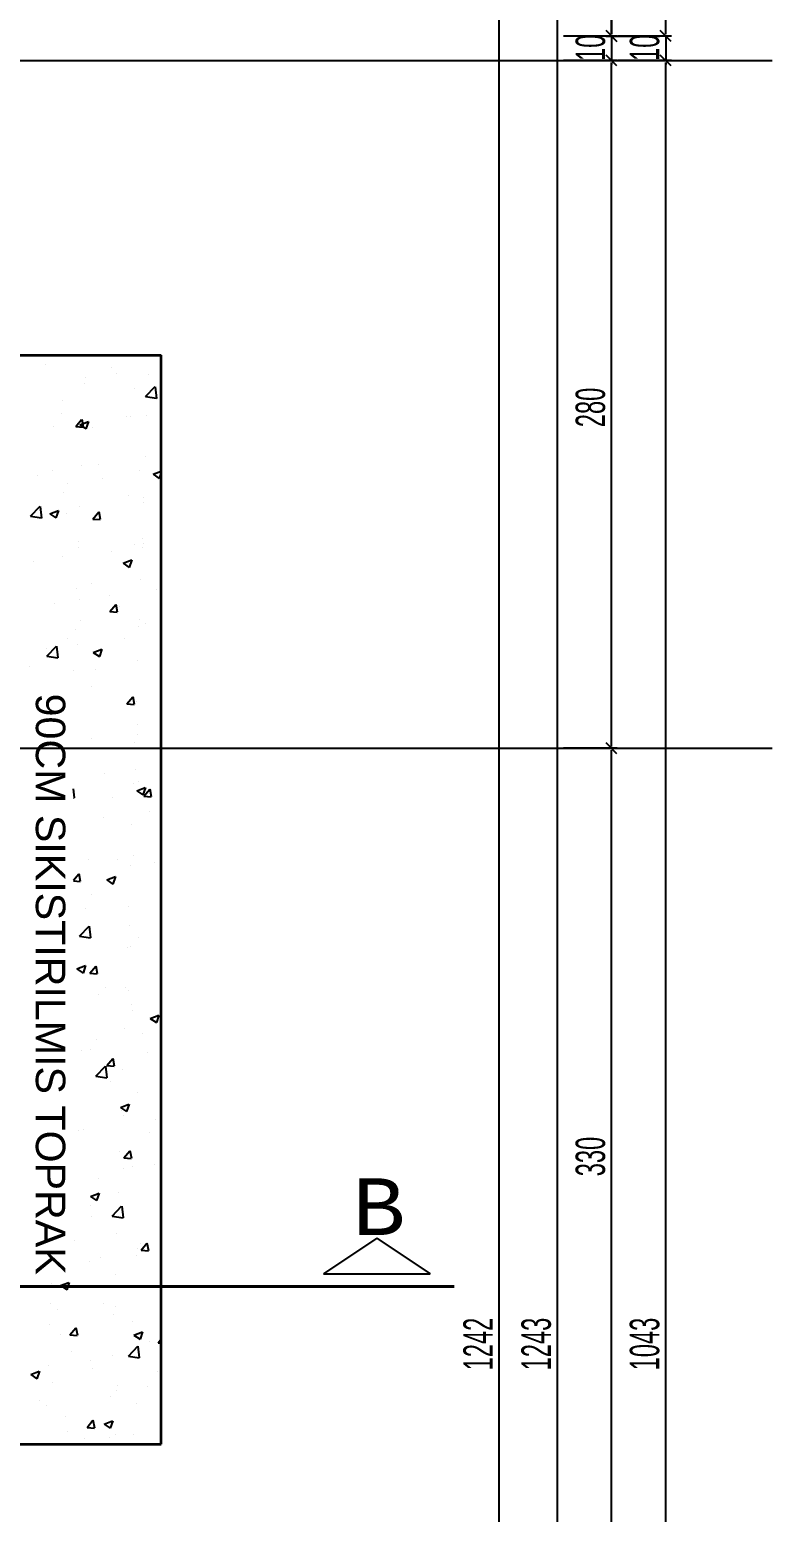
# Model space of a CAD drawing. Header units: inches. Extents: x -7543 to -822, y 102837 to 190349.
# Drawn here: x -836.1493 to -836.1191, y 102837.2316 to 102837.2919 of the extents above; entities that cross this region are included whole.
import ezdxf

# ---------------------------------------------------------------- set-up
doc = ezdxf.new("R2010")
doc.units = ezdxf.units.IN
doc.header["$MEASUREMENT"] = 0
doc.linetypes.add('DASHDOTX2', pattern=[2, 1, -0.5, 0, -0.5])
doc.linetypes.add('DASHED', pattern=[19.05, 12.7, -6.35])
for name, color, linetype, lineweight in [('AKS', 1, 'Continuous', 25), ('ICOL', 55, 'Continuous', 25), ('KESİT', 7, 'Continuous', 40), ('TARAMA', 8, 'Continuous', 25), ('YAZI', 7, 'Continuous', 25)]:
    doc.layers.add(name, color=color, linetype=linetype, lineweight=lineweight)
doc.layers.add('DUVAR', color=7, linetype='Continuous', lineweight=35, true_color=0xfc4642)
doc.styles.add('ISIM', font='monos.ttf', dxfattribs={"width": 1.1, "height": 200})
doc.styles.add('OLCU', font='tromand.shx', dxfattribs={"width": 0.6, "height": 12})
doc.styles.add('TURKCE', font='arial.ttf')

msp = doc.modelspace()

# ---------------------------------------------------------------- linework, layer by layer
at = {"layer": 'AKS', "linetype": 'DASHDOTX2', "ltscale": 10}
for p, q in [((-836.36717, 102837.290675), (-836.119115, 102837.290675)), ((-836.36717, 102837.262675), (-836.119115, 102837.262675))]:
    msp.add_line(p, q, dxfattribs=at)
at = {"layer": 'AKS'}
for p, q in [((-836.135217, 102837.242725), (-836.137389, 102837.241284)), ((-836.135217, 102837.242725), (-836.133046, 102837.241284)), ((-836.137389, 102837.241284), (-836.133046, 102837.241284))]:
    msp.add_line(p, q, dxfattribs=at)
at = {"layer": 'DUVAR'}
for p, q in [((-836.151994, 102837.278675), (-836.143994, 102837.278675)), ((-836.143994, 102837.234347), (-836.143994, 102837.278675)), ((-836.160994, 102837.234347), (-836.143994, 102837.234347))]:
    msp.add_line(p, q, dxfattribs=at)
at = {"layer": 'ICOL'}
for p, q in [((-836.13023, 102837.176503), (-836.13023, 102837.300597)), ((-836.127867, 102837.176503), (-836.127867, 102837.300597)), ((-836.12566, 102837.300597), (-836.12566, 102837.291753)), ((-836.12566, 102837.291753), (-836.12566, 102837.300597)), ((-836.123454, 102837.291753), (-836.123454, 102837.300597)), ((-836.125426, 102837.291675), (-836.12761, 102837.291675)), ((-836.125426, 102837.291675), (-836.12761, 102837.291675)), ((-836.125894, 102837.291675), (-836.12371, 102837.291675)), ((-836.12544, 102837.291454), (-836.125881, 102837.291895)), ((-836.125881, 102837.291895), (-836.12544, 102837.291454)), ((-836.12544, 102837.291454), (-836.125881, 102837.291895)), ((-836.12566, 102837.291753), (-836.12566, 102837.291831)), ((-836.12566, 102837.291675), (-836.12566, 102837.290675)), ((-836.12322, 102837.291675), (-836.125404, 102837.291675)), ((-836.12322, 102837.291675), (-836.125404, 102837.291675)), ((-836.123233, 102837.291454), (-836.123675, 102837.291895)), ((-836.123233, 102837.291454), (-836.123675, 102837.291895)), ((-836.123454, 102837.291753), (-836.123454, 102837.291831)), ((-836.123454, 102837.291675), (-836.123454, 102837.290675)), ((-836.125426, 102837.290675), (-836.12761, 102837.290675)), ((-836.125426, 102837.290675), (-836.12761, 102837.290675)), ((-836.12544, 102837.290454), (-836.125881, 102837.290895)), ((-836.12544, 102837.290454), (-836.125881, 102837.290895)), ((-836.12566, 102837.262753), (-836.12566, 102837.290597)), ((-836.12566, 102837.290597), (-836.12566, 102837.290519)), ((-836.12322, 102837.290675), (-836.125404, 102837.290675)), ((-836.12322, 102837.290675), (-836.125404, 102837.290675)), ((-836.123233, 102837.290454), (-836.123675, 102837.290895)), ((-836.123233, 102837.290454), (-836.123675, 102837.290895)), ((-836.123454, 102837.290597), (-836.123454, 102837.290519)), ((-836.123454, 102837.186503), (-836.123454, 102837.290597)), ((-836.125426, 102837.262675), (-836.12761, 102837.262675)), ((-836.125426, 102837.262675), (-836.12761, 102837.262675)), ((-836.12544, 102837.262454), (-836.125881, 102837.262895)), ((-836.12544, 102837.262454), (-836.125881, 102837.262895)), ((-836.12566, 102837.229759), (-836.12566, 102837.262597))]:
    msp.add_line(p, q, dxfattribs=at)
at = {"layer": 'KESİT', "linetype": 'DASHED'}
msp.add_line((-836.226458, 102837.240768), (-836.132072, 102837.240768), dxfattribs=at)
at = {"layer": 'TARAMA'}
for p, q in [((-836.148691, 102837.278299), (-836.148691, 102837.278299)), ((-836.147058, 102837.277752), (-836.147058, 102837.277752)), ((-836.146022, 102837.278187), (-836.146022, 102837.278187)), ((-836.145807, 102837.277917), (-836.145807, 102837.277917)), ((-836.144529, 102837.277887), (-836.144529, 102837.277887)), ((-836.147126, 102837.277512), (-836.147126, 102837.277512)), ((-836.145082, 102837.277319), (-836.145082, 102837.277319)), ((-836.144634, 102837.276993), (-836.144244, 102837.277399)), ((-836.144174, 102837.276922), (-836.144229, 102837.277397)), ((-836.147998, 102837.276818), (-836.147998, 102837.276818)), ((-836.144634, 102837.276993), (-836.144189, 102837.276924)), ((-836.148071, 102837.276317), (-836.148071, 102837.276317)), ((-836.147472, 102837.275771), (-836.147231, 102837.276058)), ((-836.147309, 102837.275846), (-836.146959, 102837.275981)), ((-836.147158, 102837.275745), (-836.147216, 102837.276058)), ((-836.147122, 102837.275945), (-836.147122, 102837.275945)), ((-836.147046, 102837.275679), (-836.146944, 102837.275981)), ((-836.145402, 102837.276204), (-836.145402, 102837.276204)), ((-836.145228, 102837.276195), (-836.145228, 102837.276195)), ((-836.14459, 102837.276222), (-836.14459, 102837.276222)), ((-836.148374, 102837.27578), (-836.148374, 102837.27578)), ((-836.147472, 102837.275771), (-836.147173, 102837.275745)), ((-836.147309, 102837.275846), (-836.147061, 102837.275679)), ((-836.147187, 102837.275848), (-836.147187, 102837.275848)), ((-836.1468, 102837.27572), (-836.1468, 102837.27572)), ((-836.147248, 102837.274183), (-836.147248, 102837.274183)), ((-836.146544, 102837.274222), (-836.146544, 102837.274222)), ((-836.144651, 102837.274558), (-836.144651, 102837.274558)), ((-836.149045, 102837.273762), (-836.149045, 102837.273762)), ((-836.148437, 102837.273973), (-836.148437, 102837.273973)), ((-836.147807, 102837.27347), (-836.147807, 102837.27347)), ((-836.146375, 102837.273649), (-836.146375, 102837.273649)), ((-836.144891, 102837.273971), (-836.144891, 102837.273971)), ((-836.144325, 102837.273833), (-836.143994, 102837.27396)), ((-836.144325, 102837.273833), (-836.144076, 102837.273666)), ((-836.144061, 102837.273666), (-836.143994, 102837.273867)), ((-836.14799, 102837.27309), (-836.14799, 102837.27309)), ((-836.145321, 102837.272977), (-836.145321, 102837.272977)), ((-836.144712, 102837.272893), (-836.144712, 102837.272893)), ((-836.149307, 102837.272122), (-836.148918, 102837.272528)), ((-836.148847, 102837.272051), (-836.148902, 102837.272526)), ((-836.148526, 102837.272221), (-836.148176, 102837.272355)), ((-836.148262, 102837.272053), (-836.148161, 102837.272356)), ((-836.147859, 102837.27225), (-836.147859, 102837.27225)), ((-836.147309, 102837.272519), (-836.147309, 102837.272519)), ((-836.146778, 102837.27201), (-836.146537, 102837.272297)), ((-836.146464, 102837.271984), (-836.146522, 102837.272297)), ((-836.144701, 102837.272666), (-836.144701, 102837.272666)), ((-836.149307, 102837.272122), (-836.148862, 102837.272054)), ((-836.148526, 102837.272221), (-836.148277, 102837.272053)), ((-836.146778, 102837.27201), (-836.146479, 102837.271984)), ((-836.14737, 102837.271107), (-836.14737, 102837.271107)), ((-836.144773, 102837.271229), (-836.144773, 102837.271229)), ((-836.148013, 102837.270487), (-836.148013, 102837.270487)), ((-836.147369, 102837.270854), (-836.147369, 102837.270854)), ((-836.146017, 102837.270694), (-836.146017, 102837.270694)), ((-836.145097, 102837.270987), (-836.145097, 102837.270987)), ((-836.144765, 102837.270859), (-836.144765, 102837.270859)), ((-836.144701, 102837.270995), (-836.144701, 102837.270995)), ((-836.149174, 102837.270278), (-836.149174, 102837.270278)), ((-836.145541, 102837.270208), (-836.145191, 102837.270342)), ((-836.145541, 102837.270208), (-836.145293, 102837.27004)), ((-836.145278, 102837.27004), (-836.145176, 102837.270342)), ((-836.146815, 102837.269389), (-836.146815, 102837.269389)), ((-836.144833, 102837.269565), (-836.144833, 102837.269565)), ((-836.14743, 102837.26919), (-836.14743, 102837.26919)), ((-836.147332, 102837.268722), (-836.147332, 102837.268722)), ((-836.14608, 102837.268887), (-836.14608, 102837.268887)), ((-836.144187, 102837.269136), (-836.144187, 102837.269136)), ((-836.148344, 102837.268553), (-836.148344, 102837.268553)), ((-836.146084, 102837.268249), (-836.145843, 102837.268536)), ((-836.146084, 102837.268249), (-836.145786, 102837.268223)), ((-836.145771, 102837.268223), (-836.145828, 102837.268536)), ((-836.145675, 102837.26844), (-836.145675, 102837.26844)), ((-836.147491, 102837.267525), (-836.147491, 102837.267525)), ((-836.14729, 102837.267881), (-836.14729, 102837.267881)), ((-836.144905, 102837.267639), (-836.144905, 102837.267639)), ((-836.144894, 102837.2679), (-836.144894, 102837.2679)), ((-836.144621, 102837.267768), (-836.144621, 102837.267768)), ((-836.148644, 102837.266424), (-836.148255, 102837.26683)), ((-836.148184, 102837.266353), (-836.14824, 102837.266828)), ((-836.147821, 102837.267139), (-836.147821, 102837.267139)), ((-836.147396, 102837.266915), (-836.147396, 102837.266915)), ((-836.145502, 102837.267164), (-836.145502, 102837.267164)), ((-836.148647, 102837.26675), (-836.148647, 102837.26675)), ((-836.148644, 102837.266424), (-836.1482, 102837.266355)), ((-836.146758, 102837.266582), (-836.146408, 102837.266716)), ((-836.146758, 102837.266582), (-836.146509, 102837.266414)), ((-836.146494, 102837.266415), (-836.146393, 102837.266717)), ((-836.144955, 102837.266236), (-836.144955, 102837.266236)), ((-836.149339, 102837.266011), (-836.149339, 102837.266011)), ((-836.147552, 102837.265861), (-836.147552, 102837.265861)), ((-836.14667, 102837.265898), (-836.14667, 102837.265898)), ((-836.144, 102837.265785), (-836.144, 102837.265785)), ((-836.146817, 102837.265192), (-836.146817, 102837.265192)), ((-836.145391, 102837.264488), (-836.14515, 102837.264775)), ((-836.145391, 102837.264488), (-836.145092, 102837.264462)), ((-836.145077, 102837.264462), (-836.145135, 102837.264776)), ((-836.145112, 102837.264656), (-836.145112, 102837.264656)), ((-836.145016, 102837.264571), (-836.145016, 102837.264571)), ((-836.144975, 102837.263636), (-836.144975, 102837.263636)), ((-836.144974, 102837.26323), (-836.144974, 102837.26323)), ((-836.14683, 102837.263057), (-836.14683, 102837.263057)), ((-836.146589, 102837.262672), (-836.146589, 102837.262672)), ((-836.145077, 102837.262907), (-836.145077, 102837.262907)), ((-836.14629, 102837.261664), (-836.14629, 102837.261664)), ((-836.145039, 102837.261828), (-836.145039, 102837.261828)), ((-836.147521, 102837.260655), (-836.147565, 102837.26103)), ((-836.145137, 102837.261242), (-836.145137, 102837.261242)), ((-836.14499, 102837.260943), (-836.14464, 102837.261077)), ((-836.14499, 102837.260943), (-836.144741, 102837.260775)), ((-836.14492, 102837.261308), (-836.14492, 102837.261308)), ((-836.144726, 102837.260776), (-836.144625, 102837.261078)), ((-836.144697, 102837.260727), (-836.144456, 102837.261014)), ((-836.144383, 102837.260701), (-836.144441, 102837.261015)), ((-836.147565, 102837.260662), (-836.147537, 102837.260657)), ((-836.145969, 102837.260689), (-836.145969, 102837.260689)), ((-836.144697, 102837.260727), (-836.144398, 102837.260701)), ((-836.146354, 102837.259856), (-836.146354, 102837.259856)), ((-836.145198, 102837.259578), (-836.145198, 102837.259578)), ((-836.14446, 102837.260106), (-836.14446, 102837.260106)), ((-836.146943, 102837.258134), (-836.146943, 102837.258134)), ((-836.145776, 102837.258134), (-836.145776, 102837.258134)), ((-836.145259, 102837.257913), (-836.145259, 102837.257913)), ((-836.145127, 102837.258324), (-836.145127, 102837.258324)), ((-836.144273, 102837.258021), (-836.144273, 102837.258021)), ((-836.147565, 102837.257309), (-836.147348, 102837.257567)), ((-836.147565, 102837.257278), (-836.147291, 102837.257253)), ((-836.147276, 102837.257254), (-836.147334, 102837.257567)), ((-836.146206, 102837.257317), (-836.145856, 102837.257452)), ((-836.146206, 102837.257317), (-836.145958, 102837.257149)), ((-836.145943, 102837.25715), (-836.145841, 102837.257452)), ((-836.145888, 102837.257462), (-836.145888, 102837.257462)), ((-836.146845, 102837.256726), (-836.146845, 102837.256726)), ((-836.144003, 102837.256966), (-836.143994, 102837.256977)), ((-836.144003, 102837.256966), (-836.143994, 102837.256965)), ((-836.147091, 102837.256162), (-836.147091, 102837.256162)), ((-836.14532, 102837.256249), (-836.14532, 102837.256249)), ((-836.147318, 102837.255028), (-836.146929, 102837.255434)), ((-836.146859, 102837.254957), (-836.146914, 102837.255432)), ((-836.145268, 102837.25548), (-836.145268, 102837.25548)), ((-836.147318, 102837.255028), (-836.146874, 102837.254959)), ((-836.144935, 102837.254976), (-836.144935, 102837.254976)), ((-836.143997, 102837.25477), (-836.143997, 102837.25477)), ((-836.145381, 102837.254584), (-836.145381, 102837.254584)), ((-836.145249, 102837.254605), (-836.145249, 102837.254605)), ((-836.147423, 102837.253691), (-836.147073, 102837.253826)), ((-836.147423, 102837.253691), (-836.147174, 102837.253524)), ((-836.147159, 102837.253524), (-836.147058, 102837.253826)), ((-836.146896, 102837.253519), (-836.146655, 102837.253806)), ((-836.146582, 102837.253493), (-836.14664, 102837.253806)), ((-836.146896, 102837.253519), (-836.146597, 102837.253493)), ((-836.146564, 102837.252633), (-836.146564, 102837.252633)), ((-836.146242, 102837.252925), (-836.146242, 102837.252925)), ((-836.145441, 102837.25292), (-836.145441, 102837.25292)), ((-836.145312, 102837.252798), (-836.145312, 102837.252798)), ((-836.145188, 102837.252253), (-836.145188, 102837.252253)), ((-836.145141, 102837.251993), (-836.145141, 102837.251993)), ((-836.144439, 102837.251678), (-836.144088, 102837.251813)), ((-836.144175, 102837.251511), (-836.144073, 102837.251813)), ((-836.145502, 102837.251255), (-836.145502, 102837.251255)), ((-836.144439, 102837.251678), (-836.14419, 102837.251511)), ((-836.146628, 102837.250826), (-836.146628, 102837.250826)), ((-836.144734, 102837.251075), (-836.144734, 102837.251075)), ((-836.147237, 102837.250383), (-836.147237, 102837.250383)), ((-836.146859, 102837.250395), (-836.146859, 102837.250395)), ((-836.146202, 102837.249758), (-836.145961, 102837.250045)), ((-836.145888, 102837.249732), (-836.145946, 102837.250045)), ((-836.144568, 102837.25027), (-836.144568, 102837.25027)), ((-836.146656, 102837.24933), (-836.146266, 102837.249736)), ((-836.146656, 102837.24933), (-836.146211, 102837.249261)), ((-836.146196, 102837.249259), (-836.146251, 102837.249734)), ((-836.146202, 102837.249758), (-836.145903, 102837.249732)), ((-836.145563, 102837.249591), (-836.145563, 102837.249591)), ((-836.146049, 102837.249103), (-836.146049, 102837.249103)), ((-836.145655, 102837.248053), (-836.145305, 102837.248187)), ((-836.145391, 102837.247885), (-836.14529, 102837.248188)), ((-836.14495, 102837.248645), (-836.14495, 102837.248645)), ((-836.145655, 102837.248053), (-836.145406, 102837.247885)), ((-836.145624, 102837.247926), (-836.145624, 102837.247926)), ((-836.145541, 102837.247715), (-836.145541, 102837.247715)), ((-836.144207, 102837.247547), (-836.144207, 102837.247547)), ((-836.147365, 102837.247131), (-836.147365, 102837.247131)), ((-836.147156, 102837.247156), (-836.147156, 102837.247156)), ((-836.144487, 102837.247044), (-836.144487, 102837.247044)), ((-836.145685, 102837.246262), (-836.145685, 102837.246262)), ((-836.145508, 102837.245997), (-836.145267, 102837.246284)), ((-836.145508, 102837.245997), (-836.145209, 102837.245971)), ((-836.145194, 102837.245971), (-836.145252, 102837.246284)), ((-836.14427, 102837.245739), (-836.14427, 102837.245739)), ((-836.146536, 102837.245174), (-836.146536, 102837.245174)), ((-836.145522, 102837.245575), (-836.145522, 102837.245575)), ((-836.145156, 102837.245661), (-836.145156, 102837.245661)), ((-836.146872, 102837.244427), (-836.146522, 102837.244561)), ((-836.146608, 102837.24426), (-836.146507, 102837.244562)), ((-836.145745, 102837.244598), (-836.145745, 102837.244598)), ((-836.146874, 102837.244063), (-836.146874, 102837.244063)), ((-836.146872, 102837.244427), (-836.146623, 102837.244259)), ((-836.145993, 102837.243632), (-836.145603, 102837.244037)), ((-836.145533, 102837.243561), (-836.145588, 102837.244035)), ((-836.146838, 102837.243603), (-836.146838, 102837.243603)), ((-836.145993, 102837.243632), (-836.145548, 102837.243563)), ((-836.145586, 102837.243767), (-836.145586, 102837.243767)), ((-836.145806, 102837.242933), (-836.145806, 102837.242933)), ((-836.14751, 102837.242619), (-836.14751, 102837.242619)), ((-836.144964, 102837.242313), (-836.144964, 102837.242313)), ((-836.144841, 102837.242506), (-836.144841, 102837.242506)), ((-836.144814, 102837.242236), (-836.144573, 102837.242523)), ((-836.144814, 102837.242236), (-836.144516, 102837.24221)), ((-836.144501, 102837.24221), (-836.144558, 102837.242524)), ((-836.146901, 102837.241795), (-836.146901, 102837.241795)), ((-836.146455, 102837.241947), (-836.146455, 102837.241947)), ((-836.145008, 102837.242045), (-836.145008, 102837.242045)), ((-836.148464, 102837.240894), (-836.148464, 102837.240894)), ((-836.148088, 102837.240801), (-836.147751, 102837.240931)), ((-836.14778, 102837.240768), (-836.147725, 102837.240931)), ((-836.145867, 102837.241269), (-836.145867, 102837.241269)), ((-836.148088, 102837.240801), (-836.148039, 102837.240768)), ((-836.148039, 102837.240768), (-836.14784, 102837.240633)), ((-836.147825, 102837.240634), (-836.14778, 102837.240768)), ((-836.148504, 102837.240077), (-836.148504, 102837.240077)), ((-836.148217, 102837.239823), (-836.148217, 102837.239823)), ((-836.146323, 102837.240073), (-836.146323, 102837.240073)), ((-836.145835, 102837.239964), (-836.145835, 102837.239964)), ((-836.148525, 102837.239229), (-836.148525, 102837.239229)), ((-836.147707, 102837.238789), (-836.147466, 102837.239076)), ((-836.147393, 102837.238763), (-836.147451, 102837.239076)), ((-836.145928, 102837.239604), (-836.145928, 102837.239604)), ((-836.145171, 102837.23933), (-836.145171, 102837.23933)), ((-836.148087, 102837.238829), (-836.148087, 102837.238829)), ((-836.147707, 102837.238789), (-836.147408, 102837.238762)), ((-836.145104, 102837.238788), (-836.144754, 102837.238922)), ((-836.145104, 102837.238788), (-836.144855, 102837.23862)), ((-836.14484, 102837.238621), (-836.144739, 102837.238923)), ((-836.14448, 102837.238516), (-836.14448, 102837.238516)), ((-836.144121, 102837.238475), (-836.143994, 102837.238626)), ((-836.144121, 102837.238475), (-836.143994, 102837.238464)), ((-836.147638, 102837.238101), (-836.147638, 102837.238101)), ((-836.145989, 102837.23794), (-836.145989, 102837.23794)), ((-836.14533, 102837.237933), (-836.14494, 102837.238339)), ((-836.14533, 102837.237933), (-836.144885, 102837.237864)), ((-836.14487, 102837.237862), (-836.144925, 102837.238337)), ((-836.149305, 102837.237175), (-836.148955, 102837.23731)), ((-836.149041, 102837.237008), (-836.14894, 102837.23731)), ((-836.148585, 102837.237565), (-836.148585, 102837.237565)), ((-836.146889, 102837.237732), (-836.146889, 102837.237732)), ((-836.146809, 102837.23741), (-836.146809, 102837.23741)), ((-836.14414, 102837.237297), (-836.14414, 102837.237297)), ((-836.149305, 102837.237175), (-836.149056, 102837.237008)), ((-836.148424, 102837.236851), (-836.148424, 102837.236851)), ((-836.145755, 102837.236738), (-836.145755, 102837.236738)), ((-836.144544, 102837.236709), (-836.144544, 102837.236709)), ((-836.148954, 102837.236129), (-836.148954, 102837.236129)), ((-836.146049, 102837.236275), (-836.146049, 102837.236275)), ((-836.145796, 102837.236544), (-836.145796, 102837.236544)), ((-836.148646, 102837.2359), (-836.148646, 102837.2359)), ((-836.147895, 102837.235481), (-836.147895, 102837.235481)), ((-836.144979, 102837.235982), (-836.144979, 102837.235982)), ((-836.147804, 102837.234868), (-836.147804, 102837.234868)), ((-836.147013, 102837.235028), (-836.146772, 102837.235315)), ((-836.147013, 102837.235028), (-836.146714, 102837.235001)), ((-836.146699, 102837.235002), (-836.146757, 102837.235315)), ((-836.14632, 102837.235162), (-836.14597, 102837.235297)), ((-836.14632, 102837.235162), (-836.146072, 102837.234995)), ((-836.146057, 102837.234995), (-836.145955, 102837.235297)), ((-836.147111, 102837.234572), (-836.147111, 102837.234572)), ((-836.14611, 102837.234611), (-836.14611, 102837.234611)), ((-836.145859, 102837.234737), (-836.145859, 102837.234737)), ((-836.145135, 102837.234755), (-836.145135, 102837.234755))]:
    msp.add_line(p, q, dxfattribs=at)

# ---------------------------------------------------------------- texts
at = {"layer": 'AKS', "style": 'ISIM', "width": 1.1}
msp.add_text('B', height=0.00231, dxfattribs=at).set_placement((-836.136207, 102837.242858))
at = {"layer": 'ICOL', "style": 'OLCU', "width": 0.6}
for s, p in [('10', (-836.125924, 102837.29066)), ('10', (-836.123718, 102837.29066)), ('280', (-836.125924, 102837.275749)), ('330', (-836.125924, 102837.245252)), ('1242', (-836.130494, 102837.23735)), ('1243', (-836.128131, 102837.23735)), ('1043', (-836.123718, 102837.23735))]:
    msp.add_text(s, height=0.0012, rotation=90, dxfattribs=at).set_placement(p)
at = {"layer": 'YAZI', "style": 'TURKCE'}
msp.add_text('90CM SIKISTIRILMIS TOPRAK', height=0.0012, rotation=270, dxfattribs=at).set_placement((-836.149097, 102837.264902))

doc.saveas('drawing.dxf')
